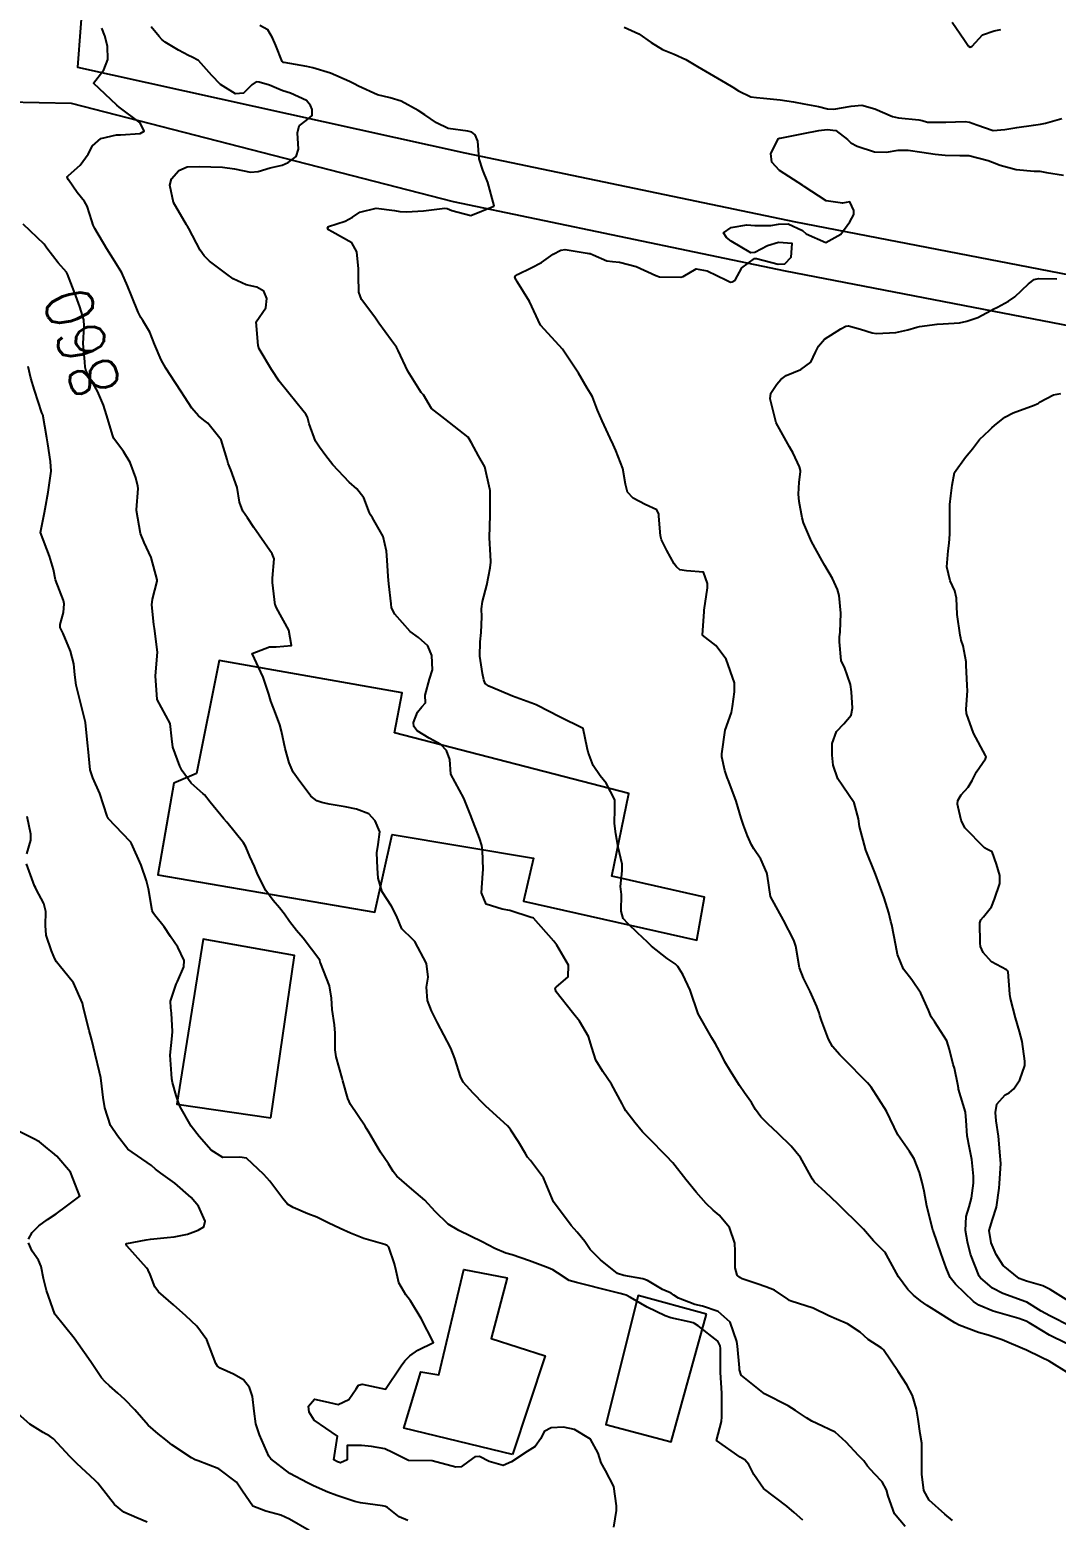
# Model space of a CAD drawing. Header units: metres. Extents: x 307586 to 320046, y 7427249 to 7434250.
# Drawn here: x 319528.7 to 319615.3, y 7427493.8 to 7427619.6 of the extents above; entities that cross this region are included whole.
import ezdxf
from ezdxf.enums import TextEntityAlignment as Align

# ---------------------------------------------------------------- set-up
doc = ezdxf.new("R2010")
doc.units = ezdxf.units.M
doc.header["$MEASUREMENT"] = 0
for name, color, linetype in [('Cotas', 45, 'Continuous'), ('Curvas de Nivel 1m', 11, 'Continuous'), ('Curvas de Nivel 5m', 15, 'Continuous'), ('Edificações', 30, 'Continuous'), ('Vias Secundárias', 230, 'Continuous')]:
    doc.layers.add(name, color=color, linetype=linetype)
doc.styles.add('Style-STANDARD', font='STANDARD.shx')

msp = doc.modelspace()

# ---------------------------------------------------------------- linework, layer by layer
at = {"layer": 'Curvas de Nivel 1m', "flags": 128}
for points, elevation in [([(319606.55, 7427620.28), (319607.59, 7427618.76), (319607.94, 7427618.26), (319608.08, 7427618.17), (319608.23, 7427618.26), (319609.12, 7427619.22), (319610.1, 7427619.56), (319610.66, 7427619.67)], 862), ([(319602.58, 7427493.23), (319601.69, 7427494.31), (319601.15, 7427495.78), (319601, 7427496.32), (319600.63, 7427497.01), (319599.98, 7427497.67), (319599.4, 7427498.34), (319599.08, 7427498.77), (319598.65, 7427499.23), (319597.61, 7427500.36), (319596.68, 7427501.19), (319595.13, 7427501.94), (319594.69, 7427502.13), (319594.25, 7427502.4), (319593.33, 7427503.04), (319592.7, 7427503.41), (319590.71, 7427504.44), (319588.74, 7427506.02), (319588.59, 7427506.47), (319588.58, 7427506.64), (319588.43, 7427508.47), (319588.37, 7427508.87), (319587.8, 7427510.48), (319586.8, 7427511.4), (319585.48, 7427511.83), (319584.81, 7427511.99), (319583.45, 7427512.53), (319583.06, 7427512.78), (319582.82, 7427512.93), (319582.1, 7427513.26), (319580.83, 7427514), (319580.42, 7427514.15), (319578.83, 7427514.43), (319578.3, 7427514.6), (319576.85, 7427515.75), (319575.99, 7427516.62), (319575.53, 7427517.29), (319574.88, 7427518.1), (319574.39, 7427518.64), (319572.9, 7427520.66), (319572.03, 7427522.67), (319570.95, 7427524.14), (319570.7, 7427524.43), (319570.54, 7427524.69), (319569.94, 7427525.73), (319569.29, 7427526.71), (319569.16, 7427526.88), (319568.99, 7427527.08), (319567.17, 7427528.73), (319567, 7427528.89), (319566.1, 7427529.83), (319565.27, 7427530.76), (319565.03, 7427531.23), (319564.55, 7427532.77), (319564.21, 7427533.62), (319563.63, 7427534.77), (319563.09, 7427535.78), (319562.58, 7427536.79), (319562.24, 7427537.66), (319562.15, 7427538.79), (319562.3, 7427539.62), (319562.15, 7427540.79), (319561.17, 7427542.63), (319561, 7427542.8), (319560.07, 7427543.71), (319559.62, 7427544.82), (319559.2, 7427545.63), (319558.42, 7427546.84), (319558.09, 7427547.98), (319558.02, 7427548.84), (319557.96, 7427550.14), (319558.08, 7427550.84), (319558.21, 7427551.91), (319557.84, 7427552.84), (319557.3, 7427553.41), (319556.25, 7427553.82), (319555.3, 7427554.01), (319553.95, 7427554.25), (319553.31, 7427554.37), (319552.91, 7427554.51), (319552.4, 7427554.91), (319551.33, 7427556.34), (319550.91, 7427556.93), (319550.57, 7427557.72), (319550.22, 7427558.94), (319549.91, 7427560.41), (319549.78, 7427560.95), (319549.4, 7427561.92), (319549.01, 7427562.95), (319548.85, 7427563.53), (319548.36, 7427564.96), (319547.45, 7427566.97), (319548.89, 7427567.53), (319549.47, 7427567.54), (319550.77, 7427567.63), (319550.54, 7427568.94), (319549.5, 7427570.81), (319549.43, 7427570.95), (319549.39, 7427571.06), (319549.16, 7427572.95), (319549.16, 7427573.33), (319549.29, 7427574.95), (319549.14, 7427575.37), (319548.03, 7427576.97), (319547.59, 7427577.62), (319547.04, 7427578.42), (319546.64, 7427578.98), (319546.36, 7427579.74), (319546.16, 7427580.99), (319545.64, 7427582.47), (319545.4, 7427583), (319545.32, 7427583.34), (319544.81, 7427585.01), (319543.69, 7427586.42), (319543.35, 7427586.68), (319542.92, 7427587.03), (319542.35, 7427587.69), (319541.72, 7427588.64), (319541.46, 7427589.05), (319540.94, 7427589.85), (319540.15, 7427591.07), (319539.75, 7427591.77), (319539.2, 7427593.08), (319538.8, 7427594.09), (319538.21, 7427595.09), (319538.04, 7427595.34), (319537.8, 7427595.8), (319537.27, 7427597.11), (319536.92, 7427598.02), (319536.43, 7427599.11), (319535.85, 7427600.07), (319535.17, 7427601.13), (319534.16, 7427602.87), (319534.02, 7427603.14), (319533.9, 7427603.52), (319533.52, 7427604.75), (319533.29, 7427605.15), (319532.67, 7427605.91), (319531.93, 7427606.96), (319531.83, 7427607.17), (319531.85, 7427607.25), (319531.94, 7427607.33), (319532.91, 7427608.2), (319533.58, 7427609.15), (319533.97, 7427609.85), (319534.66, 7427610.45), (319535.98, 7427610.76), (319536.32, 7427610.78), (319537.98, 7427610.89), (319538.33, 7427611.09), (319537.99, 7427611.78), (319536.22, 7427613.12), (319536.01, 7427613.28), (319534.03, 7427615.14), (319534.91, 7427616.27), (319535.26, 7427617.13), (319535.22, 7427618.27), (319535.01, 7427619.13), (319534.74, 7427619.79)], 861), ([(319606.59, 7427493.75), (319605.92, 7427494.26), (319604.61, 7427495.45), (319604.16, 7427496.28), (319604, 7427497.64), (319603.99, 7427498.28), (319604, 7427499.63), (319603.98, 7427500.28), (319603.86, 7427501.1), (319603.69, 7427502.29), (319603.55, 7427503.13), (319603.19, 7427504.29), (319602.73, 7427505.2), (319601.99, 7427506.31), (319600.76, 7427508.14), (319600.68, 7427508.24), (319600.55, 7427508.32), (319599.46, 7427509.03), (319598.78, 7427509.64), (319597.71, 7427510.36), (319596.79, 7427510.73), (319596.14, 7427511.03), (319594.8, 7427511.66), (319592.96, 7427512.27), (319592.81, 7427512.32), (319592.67, 7427512.42), (319591.56, 7427513.18), (319590.82, 7427513.46), (319590.09, 7427513.72), (319588.83, 7427514.16), (319588.61, 7427514.25), (319588.4, 7427514.47), (319588.23, 7427515.09), (319588.22, 7427516.48), (319588.19, 7427517.15), (319587.76, 7427518.48), (319586.89, 7427519.52), (319586.36, 7427519.95), (319585.77, 7427520.51), (319584.92, 7427521.48), (319584.06, 7427522.53), (319582.95, 7427523.95), (319582.41, 7427524.55), (319580.97, 7427525.99), (319580.41, 7427526.57), (319579.75, 7427527.34), (319579, 7427528.33), (319578.84, 7427528.59), (319578.68, 7427528.92), (319577.78, 7427530.6), (319577.04, 7427531.66), (319576.45, 7427532.62), (319576.12, 7427533.68), (319575.83, 7427534.63), (319575.09, 7427535.9), (319574.49, 7427536.65), (319573.12, 7427538.39), (319573.04, 7427538.66), (319573.05, 7427538.73), (319573.12, 7427538.78), (319574.12, 7427539.66), (319574.16, 7427540.65), (319573.17, 7427542.34), (319572.91, 7427542.66), (319571.19, 7427544.6), (319571.15, 7427544.63), (319570.99, 7427544.68), (319569.2, 7427545.27), (319568.55, 7427545.37), (319567.21, 7427545.78), (319566.82, 7427546.74), (319566.93, 7427548.42), (319566.96, 7427548.73), (319566.88, 7427550.36), (319566.83, 7427550.74), (319566.63, 7427551.38), (319566.11, 7427552.75), (319565.88, 7427553.34), (319565.31, 7427554.76), (319564.23, 7427556.77), (319564.13, 7427558), (319563.86, 7427558.78), (319563.37, 7427559.29), (319562.38, 7427559.8), (319561.38, 7427560.43), (319561.08, 7427560.81), (319561.05, 7427561.15), (319561.4, 7427562), (319561.76, 7427562.45), (319562.07, 7427562.8), (319562.06, 7427563.44), (319562.42, 7427564.8), (319562.66, 7427565.58), (319562.6, 7427566.79), (319562.27, 7427567.6), (319561.48, 7427568.32), (319560.78, 7427568.82), (319559.5, 7427570.3), (319559.22, 7427570.83), (319559.17, 7427571.17), (319558.98, 7427572.84), (319558.92, 7427573.46), (319558.84, 7427574.84), (319558.79, 7427575.61), (319558.5, 7427576.84), (319557.6, 7427578.41), (319557.43, 7427578.68), (319557.36, 7427578.85), (319556.88, 7427580.12), (319556.27, 7427580.87), (319555.63, 7427581.43), (319554.25, 7427582.89), (319553.66, 7427583.67), (319553.14, 7427584.38), (319552.79, 7427584.91), (319552.26, 7427586.36), (319552.1, 7427586.92), (319551.96, 7427587.18), (319551.71, 7427587.49), (319550.54, 7427588.94), (319549.73, 7427589.96), (319549.06, 7427590.96), (319548.04, 7427592.69), (319547.94, 7427592.97), (319547.79, 7427594.97), (319548.6, 7427596.17), (319548.67, 7427596.96), (319548.43, 7427597.56), (319547.83, 7427597.9), (319546.94, 7427598.09), (319545.84, 7427598.62), (319545.29, 7427599.01), (319543.85, 7427600.11), (319543.39, 7427600.56), (319543.06, 7427601.03), (319542.08, 7427602.86), (319541.97, 7427603.05), (319541.94, 7427603.1), (319541.89, 7427603.16), (319540.8, 7427605.06), (319540.49, 7427606.51), (319540.63, 7427607.06), (319541.24, 7427607.77), (319541.95, 7427608.08), (319543.01, 7427608.09), (319543.95, 7427608.06), (319544.93, 7427608.03), (319545.95, 7427607.89), (319547.31, 7427607.63), (319547.95, 7427607.66), (319548.95, 7427607.97), (319549.96, 7427608.22), (319550.49, 7427608.42), (319551.16, 7427608.94), (319551.36, 7427609.55), (319551.28, 7427610.94), (319551.41, 7427611.52), (319552, 7427611.98), (319552.52, 7427612.41), (319552.51, 7427612.92), (319552.36, 7427613.26), (319552.02, 7427613.67), (319550.68, 7427614.29), (319550.03, 7427614.49), (319549.7, 7427614.62), (319548.89, 7427614.97), (319548.04, 7427615.22), (319547.78, 7427615.24), (319547.4, 7427614.99), (319546.72, 7427614.3), (319546.03, 7427614.24), (319544.76, 7427615.01), (319544.04, 7427615.78), (319542.9, 7427617.04), (319542.36, 7427617.34), (319542.07, 7427617.46), (319541.21, 7427617.92), (319540.08, 7427618.61), (319539.82, 7427618.81), (319539.58, 7427619.08), (319538.9, 7427619.9)], 862), ([(319616.46, 7427506.13), (319614.75, 7427507.19), (319614.1, 7427507.5), (319612.76, 7427508.14), (319612.68, 7427508.18), (319610.77, 7427509), (319609.6, 7427509.4), (319608.78, 7427509.61), (319607.14, 7427510.25), (319606.79, 7427510.43), (319606.34, 7427510.71), (319604.81, 7427511.67), (319604.44, 7427511.9), (319603.88, 7427512.28), (319603.29, 7427512.77), (319602.82, 7427513.26), (319602.02, 7427514.31), (319601.01, 7427516.17), (319600.93, 7427516.32), (319600.86, 7427516.41), (319599.91, 7427517.37), (319599.07, 7427518.35), (319598.98, 7427518.44), (319598.88, 7427518.53), (319597.01, 7427520.37), (319596.9, 7427520.48), (319595.85, 7427521.46), (319594.93, 7427522.32), (319594.86, 7427522.4), (319594.76, 7427522.58), (319593.74, 7427524.41), (319592.97, 7427525.35), (319591.86, 7427526.43), (319590.99, 7427527.24), (319590.39, 7427527.84), (319589.94, 7427528.46), (319589.6, 7427529.05), (319589.02, 7427529.87), (319588.59, 7427530.47), (319587.83, 7427531.7), (319587.36, 7427532.49), (319587.06, 7427533.06), (319586.57, 7427534), (319586.27, 7427534.5), (319585.1, 7427536.52), (319584.44, 7427538.53), (319583.81, 7427539.86), (319583.38, 7427540.54), (319583.15, 7427540.74), (319582.48, 7427541.21), (319581.17, 7427542.26), (319580.82, 7427542.57), (319579.98, 7427543.38), (319579.19, 7427544.12), (319578.78, 7427544.59), (319578.6, 7427545.19), (319578.63, 7427546.6), (319578.54, 7427547.29), (319578.69, 7427548.6), (319578.68, 7427549.16), (319578.36, 7427550.6), (319578.15, 7427551.73), (319578.03, 7427552.6), (319578.07, 7427553.84), (319578.07, 7427554.6), (319577.33, 7427556), (319576.83, 7427556.62), (319576.23, 7427557.51), (319575.82, 7427558.63), (319575.73, 7427559), (319575.38, 7427560.64), (319573.4, 7427561.61), (319571.54, 7427562.56), (319571.41, 7427562.63), (319571.27, 7427562.69), (319569.42, 7427563.37), (319568.3, 7427563.85), (319567.43, 7427564.21), (319567.12, 7427564.43), (319567, 7427564.74), (319566.9, 7427565.28), (319566.67, 7427566.74), (319566.69, 7427567.95), (319566.77, 7427568.74), (319566.83, 7427570.07), (319566.82, 7427570.74), (319566.89, 7427571.36), (319567.26, 7427572.73), (319567.55, 7427574.21), (319567.6, 7427574.68), (319567.6, 7427574.73), (319567.56, 7427575.26), (319567.47, 7427576.73), (319567.54, 7427578.67), (319567.54, 7427578.73), (319567.55, 7427580.66), (319567.54, 7427580.73), (319567.52, 7427580.84), (319567.08, 7427582.74), (319566.56, 7427583.65), (319565.95, 7427584.76), (319565.68, 7427585.24), (319563.7, 7427586.78), (319562.57, 7427587.66), (319561.9, 7427588.81), (319561.82, 7427588.9), (319561.72, 7427589), (319560.58, 7427590.82), (319559.77, 7427592.55), (319559.63, 7427592.83), (319559.22, 7427593.39), (319558.15, 7427594.85), (319557.8, 7427595.37), (319556.67, 7427596.87), (319556.45, 7427597.49), (319556.42, 7427598.87), (319556.42, 7427599.44), (319556.27, 7427600.88), (319555.87, 7427601.66), (319554.2, 7427602.58), (319553.89, 7427602.76), (319553.81, 7427602.9), (319553.89, 7427603.03), (319555.3, 7427603.49), (319555.9, 7427603.82), (319556.54, 7427604.24), (319557.91, 7427604.59), (319559.46, 7427604.39), (319559.91, 7427604.29), (319560.46, 7427604.27), (319561.91, 7427604.36), (319563.7, 7427604.57), (319563.91, 7427604.56), (319564.29, 7427604.39), (319565.9, 7427603.95), (319567.85, 7427604.74), (319567.87, 7427604.78), (319567.35, 7427606.75), (319566.91, 7427607.8), (319566.61, 7427608.75), (319566.5, 7427610.23), (319566.27, 7427610.76), (319565.99, 7427611), (319565.66, 7427611.09), (319563.99, 7427611.3), (319563.02, 7427611.78), (319562.01, 7427612.47), (319561.47, 7427612.82), (319560.02, 7427613.62), (319559.08, 7427613.9), (319558.03, 7427614.16), (319556.41, 7427614.88), (319556.04, 7427615.08), (319555.65, 7427615.27), (319554.05, 7427615.99), (319552.56, 7427616.42), (319552.06, 7427616.53), (319550.13, 7427616.88), (319550.06, 7427616.89), (319549.97, 7427616.95), (319549.43, 7427618.31), (319549.16, 7427618.96), (319548.76, 7427619.64), (319548.09, 7427620.01)], 863), ([(319578.85, 7427619.86), (319580.09, 7427619.29), (319581.12, 7427618.58), (319582.08, 7427617.99), (319583.09, 7427617.57), (319584.07, 7427617.12), (319585.05, 7427616.53), (319586.05, 7427615.94), (319587.4, 7427615.15), (319588.04, 7427614.79), (319588.51, 7427614.49), (319589.54, 7427613.99), (319590.03, 7427613.92), (319590.61, 7427613.88), (319592.03, 7427613.73), (319593.14, 7427613.55), (319594.02, 7427613.38), (319595.27, 7427613.15), (319596.02, 7427612.97), (319596.56, 7427612.93), (319598.02, 7427613.19), (319598.93, 7427613.27), (319600.02, 7427612.98), (319601.52, 7427612.33), (319602.01, 7427612.22), (319603.75, 7427612.05), (319604.01, 7427611.98), (319604.47, 7427611.84), (319606.01, 7427611.84), (319607.64, 7427611.89), (319608.01, 7427611.83), (319608.64, 7427611.61), (319610, 7427611.13), (319611.01, 7427611.21), (319612, 7427611.4), (319613.41, 7427611.59), (319614.01, 7427611.67), (319614.43, 7427611.75), (319615.81, 7427612.16)], 863), ([(319616.22, 7427508.69), (319614.78, 7427509.38), (319613.48, 7427510.17), (319613.06, 7427510.44), (319612.8, 7427510.58), (319612.19, 7427510.8), (319610.8, 7427511.18), (319610.01, 7427511.42), (319608.81, 7427511.93), (319608.34, 7427512.23), (319606.83, 7427513.69), (319606.38, 7427514.25), (319606.04, 7427515.07), (319605.63, 7427516.26), (319604.94, 7427518.22), (319604.92, 7427518.27), (319604.88, 7427518.4), (319604.41, 7427520.28), (319604.19, 7427521.54), (319604.03, 7427522.28), (319603.78, 7427523.13), (319603.33, 7427524.29), (319602.96, 7427524.9), (319601.97, 7427526.31), (319601, 7427528.32), (319599.71, 7427530.34), (319599.4, 7427530.71), (319599.04, 7427531.06), (319597.76, 7427532.36), (319597.06, 7427533.07), (319596.45, 7427533.76), (319596.12, 7427534.38), (319595.53, 7427535.96), (319595.39, 7427536.4), (319595.32, 7427536.61), (319595.11, 7427537.16), (319594.57, 7427538.41), (319594, 7427539.55), (319593.66, 7427540.41), (319593.34, 7427542.25), (319593.3, 7427542.42), (319593.18, 7427542.76), (319592.31, 7427544.43), (319591.22, 7427546.44), (319590.96, 7427548.17), (319590.89, 7427548.45), (319590.39, 7427549.58), (319589.81, 7427550.46), (319589.6, 7427550.8), (319589.28, 7427551.56), (319588.92, 7427552.47), (319588.72, 7427553.05), (319588.32, 7427554.48), (319587.68, 7427556.14), (319587.54, 7427556.49), (319587.35, 7427557.08), (319587.1, 7427558.24), (319587.1, 7427558.49), (319587.38, 7427560.49), (319587.91, 7427561.98), (319588.01, 7427562.48), (319588.18, 7427563.73), (319588.18, 7427564.48), (319587.46, 7427566.49), (319586.6, 7427567.63), (319585.48, 7427568.52), (319585.6, 7427570.52), (319585.61, 7427570.62), (319585.9, 7427572.51), (319585.9, 7427572.88), (319585.55, 7427573.82), (319584.12, 7427573.96), (319583.55, 7427574.03), (319583.27, 7427574.27), (319583.09, 7427574.55), (319582.46, 7427575.67), (319582, 7427576.56), (319581.91, 7427576.89), (319581.79, 7427578.57), (319581.77, 7427578.73), (319581.61, 7427579.11), (319580.64, 7427579.55), (319579.62, 7427580.08), (319579.14, 7427580.59), (319578.97, 7427581.26), (319578.73, 7427582.6), (319578.15, 7427584.12), (319577.93, 7427584.61), (319577.68, 7427585.16), (319577, 7427586.62), (319576.61, 7427587.52), (319576.18, 7427588.63), (319576.01, 7427588.92), (319575.73, 7427589.38), (319575.01, 7427590.65), (319573.77, 7427592.51), (319573.65, 7427592.66), (319572.75, 7427593.65), (319571.79, 7427594.69), (319570.86, 7427596.7), (319569.84, 7427598.33), (319569.62, 7427598.71), (319569.68, 7427598.87), (319569.85, 7427598.98), (319571.01, 7427599.54), (319571.86, 7427599.99), (319572.85, 7427600.68), (319573.5, 7427601.03), (319573.87, 7427601.08), (319575.74, 7427600.77), (319575.86, 7427600.76), (319575.98, 7427600.75), (319576.24, 7427600.63), (319577.38, 7427600.14), (319577.86, 7427600.06), (319578.46, 7427600.01), (319579.86, 7427599.64), (319581.54, 7427598.88), (319581.85, 7427598.79), (319583.65, 7427598.74), (319583.85, 7427598.8), (319584.94, 7427599.44), (319585.85, 7427599.28), (319587.5, 7427598.5), (319587.73, 7427598.38), (319587.84, 7427598.34), (319587.98, 7427598.35), (319588.22, 7427598.49), (319588.8, 7427599.53), (319589.87, 7427600.33), (319590.02, 7427600.32), (319591.86, 7427599.85), (319592.42, 7427599.88), (319592.96, 7427600.43), (319593.03, 7427601.58), (319591.89, 7427601.69), (319590.95, 7427601.39), (319589.88, 7427600.83), (319589.55, 7427600.8), (319587.89, 7427601.79), (319587.5, 7427602.1), (319587.25, 7427602.5), (319587.9, 7427602.93), (319589.22, 7427603.16), (319589.9, 7427603.12), (319591.25, 7427603.11), (319591.9, 7427603.22), (319592.71, 7427603.25), (319593.9, 7427602.7), (319594.23, 7427602.42), (319595.89, 7427601.67), (319597.15, 7427602.38), (319597.9, 7427603.41), (319598.24, 7427604.03), (319598.26, 7427604.37), (319597.92, 7427605.12), (319597.3, 7427605), (319595.92, 7427605.19), (319594.04, 7427606.42), (319593.94, 7427606.49), (319592.75, 7427607.24), (319591.96, 7427607.77), (319591.33, 7427608.46), (319591.24, 7427609.19), (319591.9, 7427610.45), (319591.96, 7427610.48), (319591.99, 7427610.48), (319592.03, 7427610.48), (319594, 7427610.89), (319595.28, 7427611.13), (319596, 7427611.21), (319596.74, 7427611.13), (319597.71, 7427610.37), (319597.99, 7427610.09), (319598.54, 7427609.81), (319599.98, 7427609.34), (319601.02, 7427609.3), (319601.98, 7427609.47), (319602.83, 7427609.47), (319603.98, 7427609.3), (319605.11, 7427609.15), (319605.97, 7427609.05), (319607.21, 7427609.03), (319607.97, 7427609.02), (319609.6, 7427608.6), (319609.97, 7427608.46), (319610.6, 7427608.22), (319611.96, 7427607.84), (319613.47, 7427607.7), (319613.96, 7427607.69), (319614.53, 7427607.6), (319615.95, 7427607.37)], 864), ([(319577.99, 7427493.18), (319578.21, 7427494.59), (319578.21, 7427494.98), (319577.99, 7427496.6), (319577.27, 7427497.97), (319576.91, 7427498.61), (319576.65, 7427499.42), (319576.02, 7427500.62), (319574.67, 7427501.43), (319573.72, 7427501.61), (319572.68, 7427501.56), (319572.09, 7427501.25), (319571.82, 7427500.67), (319571.34, 7427499.99), (319570.65, 7427499.57), (319569.33, 7427498.7), (319568.64, 7427498.39), (319567.44, 7427498.72), (319566.65, 7427499.14), (319566.25, 7427499.13), (319565.75, 7427498.74), (319565.1, 7427498.28), (319564.64, 7427498.23), (319562.64, 7427498.78), (319560.64, 7427498.8), (319559.3, 7427499.47), (319558.65, 7427499.8), (319557.51, 7427499.99), (319556.66, 7427500.06), (319555.45, 7427500.06), (319555.46, 7427498.86), (319554.89, 7427498.62), (319554.64, 7427498.68), (319554.34, 7427498.87), (319554.66, 7427500.87), (319552.68, 7427502.2), (319552.26, 7427502.9), (319552.21, 7427503.39), (319552.7, 7427504), (319553.61, 7427503.8), (319554.7, 7427503.54), (319555.6, 7427503.96), (319556.23, 7427504.85), (319556.41, 7427505.16), (319556.72, 7427505.26), (319558.71, 7427504.83), (319560.02, 7427506.81), (319560.34, 7427507.21), (319560.75, 7427507.65), (319561.42, 7427508.13), (319562.76, 7427508.78), (319561.7, 7427510.79), (319560.81, 7427512.3), (319560.41, 7427512.81), (319559.82, 7427513.81), (319559.6, 7427514.82), (319559.45, 7427515.43), (319558.98, 7427516.83), (319558.85, 7427516.96), (319558.64, 7427517.05), (319556.86, 7427517.57), (319555.74, 7427518), (319554.88, 7427518.39), (319553.87, 7427518.89), (319552.89, 7427519.35), (319552.15, 7427519.65), (319550.9, 7427520.17), (319550.43, 7427520.46), (319550.03, 7427520.93), (319548.92, 7427522.41), (319548.42, 7427522.96), (319546.95, 7427524.34), (319546.39, 7427524.42), (319544.95, 7427524.41), (319543.97, 7427525.01), (319542.96, 7427526.16), (319542.28, 7427527.03), (319541.36, 7427528.68), (319541.21, 7427529.04), (319541.01, 7427529.64), (319540.7, 7427530.73), (319540.66, 7427531.05), (319540.62, 7427531.46), (319540.51, 7427533.05), (319540.68, 7427534.66), (319540.71, 7427535.05), (319540.63, 7427536.59), (319540.58, 7427537.05), (319540.55, 7427537.59), (319541.01, 7427539.04), (319541.13, 7427539.27), (319541.68, 7427540.49), (319541.69, 7427541.03), (319541.16, 7427542.17), (319540.54, 7427543.05), (319540, 7427543.87), (319539.19, 7427544.89), (319539.07, 7427545.07), (319539, 7427545.26), (319538.69, 7427547.08), (319538.53, 7427547.77), (319538.06, 7427549.08), (319537.26, 7427550.91), (319537.2, 7427551.03), (319537.15, 7427551.09), (319535.29, 7427553.03), (319535.23, 7427553.12), (319535.2, 7427553.22), (319534.58, 7427555.13), (319533.99, 7427556.47), (319533.76, 7427557.14), (319533.6, 7427558.9), (319533.57, 7427559.14), (319533.38, 7427561.14), (319532.85, 7427563.15), (319532.58, 7427564.3), (319532.47, 7427565.15), (319532.37, 7427566.09), (319532.09, 7427567.16), (319531.47, 7427568.64), (319531.24, 7427569.17), (319531.24, 7427569.41), (319531.5, 7427570.43), (319531.57, 7427571.17), (319531.51, 7427571.45), (319530.83, 7427573.18), (319530.65, 7427574.07), (319530.34, 7427575.18), (319529.57, 7427577.19), (319529.91, 7427578.88), (319529.96, 7427579.19), (319530.2, 7427580.6), (319530.31, 7427581.18), (319530.47, 7427582.36), (319530.42, 7427583.18), (319530.19, 7427584.66), (319530.09, 7427585.19), (319529.75, 7427587.14), (319529.73, 7427587.19), (319529.69, 7427587.3), (319529.05, 7427589.2), (319528.75, 7427590.22), (319528.53, 7427591.21)], 859), ([(319616.62, 7427512.13), (319614.82, 7427513.25), (319614.22, 7427513.55), (319612.83, 7427513.96), (319612.2, 7427514.19), (319610.85, 7427515.28), (319610.26, 7427516.21), (319609.85, 7427517.2), (319609.69, 7427518.22), (319609.96, 7427519.15), (319610.3, 7427520.21), (319610.52, 7427521.8), (319610.55, 7427522.21), (319610.65, 7427523.9), (319610.64, 7427524.2), (319610.61, 7427524.55), (319610.46, 7427526.21), (319610.27, 7427527.48), (319610.21, 7427528.21), (319610.32, 7427528.91), (319611.03, 7427529.69), (319611.36, 7427529.86), (319611.75, 7427530.19), (319612.26, 7427530.97), (319612.68, 7427532.18), (319612.7, 7427532.54), (319612.45, 7427534.19), (319612.23, 7427535.05), (319611.89, 7427536.19), (319611.49, 7427537.83), (319611.42, 7427538.2), (319611.27, 7427540.08), (319611.23, 7427540.2), (319611.15, 7427540.26), (319609.87, 7427540.93), (319609.17, 7427541.72), (319608.94, 7427542.23), (319608.92, 7427542.49), (319608.9, 7427544.23), (319608.97, 7427544.46), (319609.2, 7427544.72), (319609.87, 7427545.57), (319610.14, 7427546.22), (319610.57, 7427547.55), (319610.59, 7427548.21), (319610.29, 7427549.18), (319609.93, 7427550.22), (319609.49, 7427550.44), (319609.28, 7427550.56), (319607.62, 7427552.25), (319607.3, 7427552.88), (319607.05, 7427553.99), (319606.99, 7427554.25), (319607.02, 7427554.56), (319607.32, 7427555.02), (319607.9, 7427555.68), (319608.25, 7427556.24), (319608.61, 7427556.98), (319609.36, 7427558.06), (319609.41, 7427558.23), (319609.36, 7427558.36), (319608.35, 7427560.24), (319607.76, 7427561.89), (319607.73, 7427562.25), (319607.85, 7427563.82), (319607.82, 7427564.25), (319607.73, 7427565.98), (319607.72, 7427566.25), (319607.48, 7427567.6), (319607.32, 7427568.1), (319607.29, 7427568.25), (319607.24, 7427568.5), (319606.98, 7427570.26), (319606.92, 7427571.65), (319606.77, 7427572.26), (319606.37, 7427573.1), (319606.1, 7427574.27), (319606.2, 7427575.64), (319606.3, 7427576.27), (319606.36, 7427577.04), (319606.35, 7427578.27), (319606.35, 7427579.54), (319606.45, 7427580.27), (319606.54, 7427581.17), (319606.75, 7427582.26), (319607.67, 7427583.55), (319608, 7427583.91), (319608.26, 7427584.24), (319608.87, 7427585.05), (319609.7, 7427585.82), (319609.91, 7427586.02), (319610.13, 7427586.23), (319610.99, 7427586.93), (319611.71, 7427587.3), (319613.47, 7427587.93), (319613.72, 7427588.04), (319613.81, 7427588.09), (319613.92, 7427588.18), (319615.1, 7427588.8), (319615.73, 7427588.92)], 866), ([(319528.41, 7427550.04), (319528.76, 7427551.2), (319528.76, 7427551.7), (319528.45, 7427553.2)], 858), ([(319560.58, 7427493.74), (319559.84, 7427494.06), (319558.88, 7427494.83), (319558.7, 7427494.93), (319558.59, 7427494.95), (319558.46, 7427494.97), (319556.6, 7427495.22), (319556.1, 7427495.35), (319554.6, 7427495.86), (319553.84, 7427496.12), (319552.61, 7427496.66), (319552.1, 7427496.91), (319550.62, 7427497.72), (319549.02, 7427498.94), (319548.86, 7427499.16), (319548.65, 7427499.63), (319548.05, 7427500.96), (319547.74, 7427501.9), (319547.62, 7427502.96), (319547.46, 7427504.21), (319547.22, 7427504.96), (319546.72, 7427505.63), (319545.86, 7427506.11), (319544.73, 7427506.6), (319544.5, 7427506.78), (319544.36, 7427507), (319544.16, 7427507.59), (319543.61, 7427509.01), (319542.77, 7427510.16), (319541.84, 7427511.03), (319540.8, 7427511.94), (319539.54, 7427513.06), (319539.23, 7427513.47), (319538.83, 7427514.52), (319538.65, 7427514.89), (319538.51, 7427515.07), (319536.85, 7427516.93), (319536.8, 7427517.04), (319536.8, 7427517.09), (319536.82, 7427517.13), (319536.85, 7427517.14), (319538.49, 7427517.44), (319538.86, 7427517.49), (319540.26, 7427517.65), (319540.86, 7427517.7), (319541.98, 7427517.92), (319542.87, 7427518.26), (319543.35, 7427518.54), (319543.48, 7427519.01), (319542.9, 7427520.29), (319542.3, 7427521.03), (319540.92, 7427522.22), (319539.74, 7427523.06), (319539.29, 7427523.42), (319538.94, 7427523.71), (319536.95, 7427525.09), (319536.08, 7427526.22), (319535.49, 7427527.11), (319535, 7427528.6), (319534.91, 7427529.12), (319534.89, 7427529.23), (319534.65, 7427531.12), (319534.56, 7427531.6), (319534.18, 7427533.13), (319533.89, 7427534.31), (319533.68, 7427535.13), (319533.21, 7427537.02), (319533.18, 7427537.14), (319533.1, 7427537.44), (319532.34, 7427539.15), (319531.14, 7427540.65), (319530.91, 7427540.93), (319530.78, 7427541.17), (319530.49, 7427541.84), (319530.05, 7427543.18), (319530, 7427544), (319530.03, 7427545.18), (319529.85, 7427545.84), (319529.21, 7427547.07), (319529.15, 7427547.19), (319529.07, 7427547.33), (319528.39, 7427549.2)], 858), ([(319528.54, 7427517.51), (319528.87, 7427518.07), (319529.43, 7427518.63), (319530.17, 7427519.17), (319530.89, 7427519.63), (319531.77, 7427520.28), (319532.9, 7427521.14), (319532.11, 7427523.15), (319530.95, 7427524.51), (319530.59, 7427524.81), (319530.17, 7427525.17), (319529.49, 7427525.72), (319528.96, 7427526.01), (319527.42, 7427526.75)], 857), ([(319552.25, 7427492.9), (319550.58, 7427493.84), (319549.85, 7427494.19), (319548.59, 7427494.53), (319547.5, 7427494.96), (319546.61, 7427496.23), (319546.13, 7427496.97), (319544.63, 7427498.11), (319542.89, 7427498.77), (319542.64, 7427498.85), (319542.31, 7427499.02), (319540.65, 7427500.14), (319540.16, 7427500.54), (319539.51, 7427501.06), (319538.67, 7427501.79), (319537.54, 7427503.08), (319536.7, 7427503.97), (319536.11, 7427504.5), (319535.39, 7427505.11), (319535.04, 7427505.44), (319534.72, 7427505.8), (319533.83, 7427507.13), (319532.76, 7427508.67), (319532.4, 7427509.14), (319530.78, 7427511.16), (319530.08, 7427513.17), (319529.83, 7427514.18), (319529.61, 7427515.18), (319529.4, 7427515.74), (319528.85, 7427516.5), (319528.54, 7427517.19)], 857), ([(319538.58, 7427493.61), (319537.7, 7427493.96), (319536.59, 7427494.45), (319535.81, 7427495.1), (319534.61, 7427496.63), (319534.4, 7427496.9), (319534.18, 7427497.12), (319532.63, 7427498.54), (319532.04, 7427499.15), (319530.66, 7427500.63), (319530.36, 7427500.86), (319529.78, 7427501.17), (319528.67, 7427501.88), (319527.16, 7427503.21)], 856)]:
    msp.add_lwpolyline(points, dxfattribs=dict(at, elevation=elevation))
at = {"layer": 'Curvas de Nivel 5m', "flags": 128}
for points, elevation in [([(319593.95, 7427493.76), (319593.21, 7427494.41), (319592.6, 7427494.94), (319590.62, 7427496.44), (319589.79, 7427497.61), (319589.38, 7427498.46), (319589.03, 7427498.85), (319588.65, 7427499.1), (319586.66, 7427500.49), (319587.07, 7427502.1), (319587.09, 7427502.49), (319587.11, 7427504.09), (319587.1, 7427504.49), (319586.99, 7427506.24), (319586.98, 7427506.49), (319586.98, 7427508.27), (319586.95, 7427508.49), (319586.77, 7427508.88), (319585.1, 7427510.18), (319584.78, 7427510.37), (319584.69, 7427510.42), (319584.33, 7427510.52), (319582.79, 7427510.86), (319582.32, 7427511.02), (319580.8, 7427511.76), (319579.4, 7427512.58), (319579.01, 7427512.78), (319578.82, 7427512.83), (319578.51, 7427512.9), (319576.82, 7427513.33), (319575.84, 7427513.6), (319574.82, 7427513.83), (319574.21, 7427514.02), (319573.23, 7427514.65), (319572.84, 7427514.9), (319572.43, 7427515.07), (319570.85, 7427515.68), (319569.39, 7427516.17), (319568.86, 7427516.33), (319567.94, 7427516.72), (319566.87, 7427517.28), (319565.88, 7427517.75), (319564.88, 7427518.23), (319563.98, 7427518.77), (319562.89, 7427519.84), (319562.01, 7427520.79), (319560.92, 7427521.71), (319559.65, 7427522.82), (319559.34, 7427523.22), (319558.94, 7427523.85), (319558.27, 7427524.84), (319557.29, 7427526.53), (319557.1, 7427526.85), (319556.98, 7427527.03), (319555.74, 7427528.87), (319555.51, 7427529.38), (319555.09, 7427530.88), (319555.03, 7427531.11), (319554.53, 7427532.89), (319554.45, 7427533.49), (319554.44, 7427534.89), (319554.38, 7427535.59), (319554.2, 7427536.89), (319554.14, 7427537.86), (319553.96, 7427538.89), (319553.22, 7427540.83), (319553.19, 7427540.9), (319553.15, 7427541.05), (319551.74, 7427542.91), (319551.18, 7427543.57), (319550.6, 7427544.34), (319550.17, 7427544.94), (319549.74, 7427545.48), (319549.2, 7427546.11), (319548.59, 7427546.96), (319547.93, 7427548.26), (319547.63, 7427548.97), (319547.25, 7427549.81), (319546.91, 7427550.63), (319546.71, 7427550.98), (319545.29, 7427552.73), (319545.06, 7427553), (319543.9, 7427554.42), (319543.41, 7427555.02), (319543.31, 7427555.11), (319542.29, 7427556), (319541.54, 7427557.05), (319541.34, 7427557.45), (319540.75, 7427559.06), (319540.67, 7427559.75), (319540.51, 7427561.06), (319539.41, 7427563.07), (319539.29, 7427565.07), (319539.45, 7427567.07), (319539.2, 7427569.07), (319539.15, 7427569.41), (319538.98, 7427571.08), (319539.03, 7427571.56), (319539.43, 7427573.07), (319539.43, 7427573.18), (319538.9, 7427575.08), (319538.31, 7427576.34), (319538.01, 7427577.09), (319537.66, 7427579.03), (319537.67, 7427579.09), (319537.8, 7427580.91), (319537.79, 7427581.09), (319537.63, 7427581.8), (319537.14, 7427583.1), (319536.58, 7427584.02), (319535.76, 7427585.12), (319535.73, 7427585.18), (319535.68, 7427585.35), (319535.15, 7427587.13), (319534.89, 7427587.94), (319534.39, 7427589.13), (319533.73, 7427590.26), (319533.41, 7427590.81), (319533.33, 7427591.15), (319533.3, 7427591.6), (319533.17, 7427593.15), (319533.24, 7427594.6), (319533.22, 7427595.15), (319532.89, 7427596.24), (319532.55, 7427597.16), (319531.84, 7427598.99), (319531.75, 7427599.17), (319531.07, 7427599.96), (319530.11, 7427601.19), (319529.87, 7427601.53), (319528.11, 7427603.22)], 860), ([(319616.57, 7427510.13), (319614.8, 7427511.02), (319614.08, 7427511.43), (319612.85, 7427512.18), (319612.83, 7427512.19), (319612.78, 7427512.21), (319610.82, 7427512.92), (319609.97, 7427513.36), (319608.94, 7427514.23), (319608.84, 7427514.38), (319608.11, 7427516.24), (319607.85, 7427517.27), (319607.68, 7427518.24), (319607.72, 7427519.42), (319607.99, 7427520.24), (319608.19, 7427520.97), (319608.34, 7427522.24), (319608.35, 7427522.83), (319608.2, 7427524.24), (319608.01, 7427525.2), (319607.81, 7427526.24), (319607.73, 7427527.51), (319607.68, 7427528.24), (319607.1, 7427530.18), (319607.08, 7427530.25), (319607.04, 7427530.57), (319606.74, 7427531.94), (319606.63, 7427532.26), (319606.32, 7427533.52), (319606.09, 7427534.26), (319605.1, 7427535.83), (319604.78, 7427536.28), (319604.55, 7427536.84), (319603.9, 7427538.29), (319603.14, 7427539.39), (319602.45, 7427540.31), (319601.94, 7427541.54), (319601.8, 7427542.31), (319601.45, 7427544.06), (319601.38, 7427544.32), (319601.2, 7427545.05), (319600.8, 7427546.33), (319600.39, 7427547.49), (319600.09, 7427548.34), (319599.27, 7427550.35), (319598.72, 7427552.36), (319598.65, 7427553.01), (319598.27, 7427554.36), (319597.33, 7427555.77), (319596.89, 7427556.38), (319596.51, 7427557.54), (319596.41, 7427558.38), (319596.41, 7427559.35), (319596.79, 7427560.38), (319597.4, 7427561.02), (319598.02, 7427561.75), (319598.13, 7427562.36), (319598.05, 7427563.74), (319597.98, 7427564.36), (319597.45, 7427565.8), (319597.26, 7427566.17), (319597.19, 7427566.37), (319597.05, 7427567.95), (319597.05, 7427568.38), (319597.08, 7427568.78), (319597.15, 7427570.38), (319597, 7427571.85), (319596.87, 7427572.38), (319596.46, 7427573.3), (319595.8, 7427574.4), (319595.56, 7427574.78), (319594.68, 7427576.41), (319594.01, 7427578), (319593.89, 7427578.42), (319593.62, 7427579.8), (319593.58, 7427580.42), (319593.64, 7427581.44), (319593.75, 7427582.32), (319593.75, 7427582.42), (319593.66, 7427582.73), (319593.12, 7427583.88), (319592.82, 7427584.43), (319591.7, 7427586.45), (319591.18, 7427588.46), (319591.24, 7427588.94), (319591.74, 7427589.71), (319592.07, 7427590.12), (319592.54, 7427590.44), (319593.76, 7427590.94), (319594.61, 7427591.56), (319595.01, 7427592.41), (319595.26, 7427592.92), (319595.78, 7427593.51), (319597.15, 7427594.38), (319597.57, 7427594.6), (319597.8, 7427594.65), (319598.82, 7427594.36), (319599.79, 7427594.04), (319600.15, 7427593.99), (319601.79, 7427594.08), (319602.81, 7427594.31), (319603.56, 7427594.54), (319603.8, 7427594.58), (319605.29, 7427594.79), (319605.8, 7427594.8), (319607.16, 7427594.9), (319607.8, 7427595.04), (319608.71, 7427595.34), (319609.82, 7427595.93), (319610.01, 7427596.04), (319610.37, 7427596.22), (319611.31, 7427596.73), (319611.83, 7427597.08), (319612.99, 7427598.19), (319613.48, 7427598.55), (319613.85, 7427598.65), (319615.4, 7427598.62)], 865)]:
    msp.add_lwpolyline(points, dxfattribs=dict(at, elevation=elevation))
at = {"layer": 'Edificações'}
for points in [[(319559.46, 7427560.27), (319560.12, 7427563.65), (319544.65, 7427566.36), (319542.73, 7427556.83), (319540.83, 7427556), (319539.48, 7427548.27), (319557.81, 7427545.12), (319559.27, 7427551.69), (319571.2, 7427549.69), (319570.36, 7427546.06), (319584.98, 7427542.75), (319585.64, 7427546.38), (319577.8, 7427548.15), (319579.25, 7427555.14), (319559.46, 7427560.27)], [(319549.03, 7427527.74), (319551.01, 7427541.46), (319543.3, 7427542.85), (319541.09, 7427528.91), (319549.03, 7427527.74)], [(319569.43, 7427499.31), (319560.26, 7427501.55), (319561.67, 7427506.29), (319563.21, 7427506.04), (319565.32, 7427514.94), (319568.98, 7427514.24), (319567.63, 7427509.11), (319572.19, 7427507.64), (319569.43, 7427499.31)], [(319585.8, 7427511.17), (319580.04, 7427512.74), (319577.3, 7427501.84), (319582.82, 7427500.39), (319585.8, 7427511.17)]]:
    msp.add_lwpolyline(points, dxfattribs=at)
at = {"layer": 'Vias Secundárias'}
for points in [[(319533.46, 7427626.48), (319532.68, 7427616.48), (319565.4, 7427609.25), (319593.33, 7427603.41), (319627.65, 7427596.78), (319653.07, 7427590.31), (319682.1, 7427583.64), (319704.03, 7427578.33), (319719.21, 7427574.73), (319722.57, 7427573.81), (319731.39, 7427571.82), (319736.33, 7427570.4), (319747.97, 7427566.91), (319767.19, 7427562.96), (319779.25, 7427560.57), (319783.73, 7427559.84)], [(319533.46, 7427626.48), (319532.68, 7427616.48), (319565.4, 7427609.25), (319593.33, 7427603.41), (319627.65, 7427596.78), (319653.07, 7427590.31), (319682.1, 7427583.64), (319704.03, 7427578.33), (319719.21, 7427574.73), (319722.57, 7427573.81), (319731.39, 7427571.82), (319736.33, 7427570.4), (319747.97, 7427566.91), (319767.19, 7427562.96), (319779.25, 7427560.57), (319783.73, 7427559.84)], [(319655.76, 7427249.95), (319664.04, 7427288.97), (319673.28, 7427334.57), (319684.76, 7427382.7), (319698.02, 7427436.22), (319707.52, 7427482.09), (319716.76, 7427534.93), (319724.16, 7427565.88), (319723.47, 7427568.66), (319721.08, 7427569.82), (319718.16, 7427570.62), (319703.04, 7427574.21), (319681.13, 7427579.51), (319652.07, 7427586.19), (319626.72, 7427592.64), (319592.49, 7427599.25), (319564.43, 7427605.12), (319532.19, 7427613.43), (319526.72, 7427613.53)], [(319655.76, 7427249.95), (319664.04, 7427288.97), (319673.28, 7427334.57), (319684.76, 7427382.7), (319698.02, 7427436.22), (319707.52, 7427482.09), (319716.76, 7427534.93), (319724.16, 7427565.88), (319723.47, 7427568.66), (319721.08, 7427569.82), (319718.16, 7427570.62), (319703.04, 7427574.21), (319681.13, 7427579.51), (319652.07, 7427586.19), (319626.72, 7427592.64), (319592.49, 7427599.25), (319564.43, 7427605.12), (319532.19, 7427613.43), (319526.72, 7427613.53)]]:
    msp.add_lwpolyline(points, dxfattribs=at)

# ---------------------------------------------------------------- texts
at = {"layer": 'Cotas', "style": 'Style-STANDARD'}
msp.add_text('860', height=4, rotation=108.6108, dxfattribs=at).set_placement((319533.05, 7427593.21, 860), align=Align.MIDDLE_CENTER)

doc.saveas('drawing.dxf')
